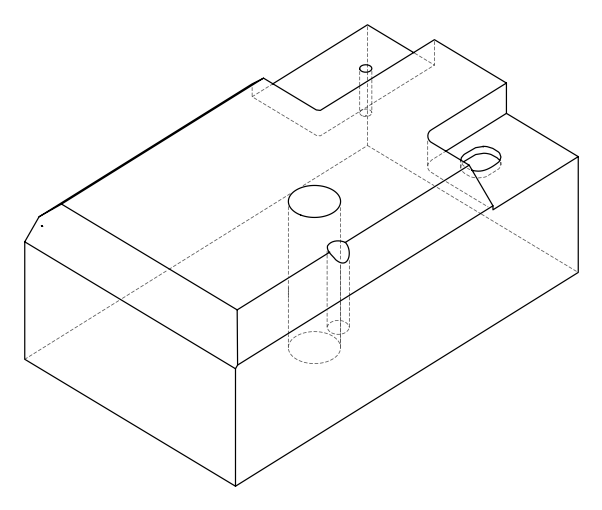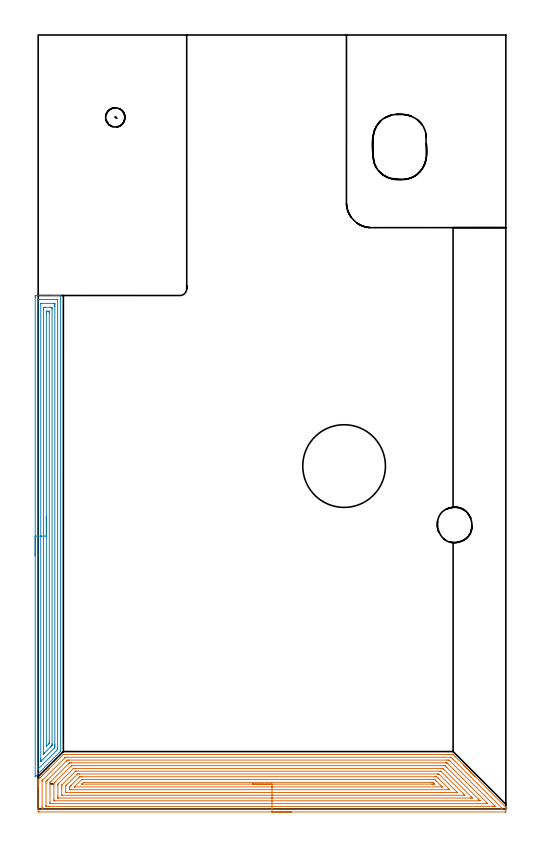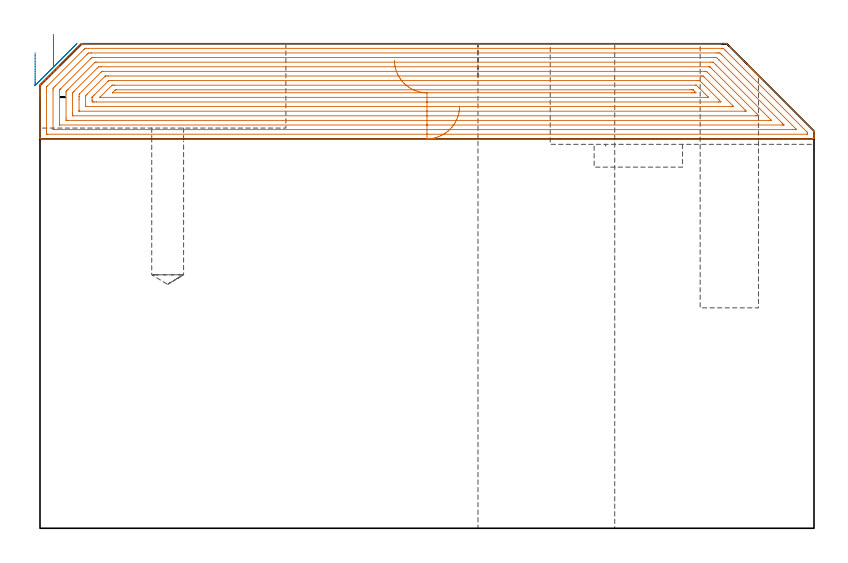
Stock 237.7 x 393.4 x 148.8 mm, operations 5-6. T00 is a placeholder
(PLAN: 11 operations, 7 tool changes, 162.3 min)
(1 SPOT_DRILL | STEP1POCKET | NXT0321_9005460120000 | 0.03 min | 2812 mm3)
(2 INDEXABLE_INSERT_DRILL_THROUGH_HOLE_FROM_SOLID | STEP1HOLE | NXT0302_036 | 0.61 min | 206064 mm3)
(3 DRILL_BLIND_HOLE_INTO_CENTER | STEP1POCKET | UGT0301_212 | 0.21 min | 3509 mm3)
(4 AREA_MILL | FG_CHAMFER_SURFACE | UGT0205_001 | 22.63 min | 108346 mm3)
(5 AREA_MILL_1 | FG_CHAMFER_SURFACE_1 | UGT0205_001 | 19.91 min | 94854 mm3)
(6 AREA_MILL_2 | FG_CHAMFER_SURFACE_2 | UGT0205_001 | 9.78 min | 19899 mm3)
(7 MILL_CORNER_NOTCH_RECTANGULAR | CORNER_NOTCH_RECTANGULAR | NXT0201_008 | Follow Part, ap 1.5, ae 75% | 95.56 min | 255425 mm3)
(8 MILL_CORNER_NOTCH_RECTANGULAR_1 | CORNER_NOTCH_RECTANGULAR_1 | UGT0201_094 | Follow Part, ap 5, ae 75% | 10.24 min | 240972 mm3)
(9 MILL_RECTANGULAR_POCKET | POCKET_RECTANGULAR_STRAIGHT | UGT0201_094 | Follow Part, ap 5, ae 75% | 0.4 min | 5345 mm3)
(10 MILL_BLIND_HOLE_FROM_SOLID_MATERIAL | STEP1POCKET_1 | NXT0201_011 | Spiral | 2.59 min | 19824 mm3)
(11 BORE_BLIND_HOLE | STEP1POCKET_1 | UGT0332_075 | 0.33 min | 0 mm3)
(TOOL NXT0321_9005460120000 | NC Spot Drill, 142deg, 12mm, Carbide, Uncoated | D12 PA142 FL30 Z2)
(TOOL NXT0302_036 | Index. Insert Drill 42mm [880-D4200L50-05] | D42 PA176 FL210 Z2)
(TOOL UGT0301_212 | Twist Drill 9.8 mm | D9.8 PA118 FL83 Z2)
(TOOL UGT0205_001 | Chamfer Mill 20 x 3 x 45 deg. | D20 FL50 Z2)
(TOOL NXT0201_008 | ENDMILL 6mm [2P460-0600-NA 1630] | D6 FL26 Z6)
(TOOL UGT0201_094 | End mill 20 mm | D20 FL38 Z4)
(TOOL NXT0201_011 | ENDMILL 12mm [2P460-1200-NA 1630] | D12 FL38 Z6)
(TOOL UGT0332_075 | 17.75 mm Rough Boring Bar | D17.75)
(OP 5 AREA_MILL_1)
G17 G21 G94 G90
T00 M6
G54
G17 G0 G90 X128.85 Y-1.5 S1061 M3
G43 Z158.8 H0
Z129.6
G94 G1 X128.812 Z128.728 F250.
X128.698 Z127.864
X128.509 Z127.012
X128.247 Z126.18
X127.913 Z125.374
X127.51 Z124.6
X127.042 Z123.864
X126.51 Z123.172
X125.921 Z122.529
X125.278 Z121.94
X124.586 Z121.409
X123.85 Z120.94
X123.076 Z120.537
X122.27 Z120.203
X121.438 Z119.941
X120.586 Z119.752
X119.722 Z119.638
X118.85 Z119.6
X0.605
X0.185 Y-1.495 Z119.603
X0.01 Y-1.492 Z119.606
X0. Y-1.312 Z119.785
Y11.334 Z132.429
Y11.903 Z133.
Y12.217 Z133.314
Y12.786 Z133.883
Y13.1 Z134.196
Y13.728 Z134.828
Y14.238 Z135.337
X0.009 Y14.866 Z135.965
X0.01 Y14.899 Z135.997
X0.159 Y15.06 Z136.158
X0.795 Y15.696 Z136.795
X0.847 Y15.749 Z136.846
X0.902 Y15.804 Z136.901
X1.55 Y16.45 Z137.55
X1.73 Y16.632 Z137.728
X2.406 Y17.306 Z138.406
X2.613 Y17.515 Z138.611
X3.262 Y18.162 Z139.262
X3.496 Y18.398 Z139.494
X4.117 Y19.017 Z140.117
X4.175 Y19.075 Z140.174
X4.379 Y19.281 Z140.377
X4.973 Y19.873 Z140.973
X5.067 Y19.968 Z141.066
X5.262 Y20.164 Z141.26
X5.365 Y20.265 Z141.364
X5.456 Y20.356 Z141.455
X5.556 Y20.458 Z141.554
X5.662 Y20.562 Z141.662
X5.747 Y20.647 Z141.747
X5.85 Y20.752 Z141.848
X12.767 Y27.669 Z148.766
X12.779 Y27.678 Z148.775
X12.804 Y27.696 Z148.786
X13.099 Y27.7 Z148.8
X210.323
X210.896 Y27.697 Z148.786
X210.929 Y27.672 Z148.771
X210.931 Y27.669 Z148.768
X211.963 Y26.639 Z147.735
X216.083 Y22.518 Z143.614
X216.187 Y22.413 Z143.513
X216.272 Y22.328 Z143.428
X216.378 Y22.224 Z143.32
X216.478 Y22.122 Z143.222
X216.57 Y22.031 Z143.13
X216.672 Y21.93 Z143.026
X216.769 Y21.831 Z142.93
X216.867 Y21.733 Z142.833
X216.966 Y21.635 Z142.731
X217.061 Y21.539 Z142.639
X217.164 Y21.436 Z142.535
X217.261 Y21.341 Z142.437
X217.352 Y21.248 Z142.348
X217.462 Y21.138 Z142.238
X217.555 Y21.047 Z142.143
X217.643 Y20.957 Z142.056
X217.759 Y20.841 Z141.94
X217.849 Y20.752 Z141.848
X217.935 Y20.666 Z141.765
X218.057 Y20.543 Z141.643
X218.144 Y20.458 Z141.554
X218.226 Y20.374 Z141.474
X218.354 Y20.246 Z141.345
X218.438 Y20.164 Z141.26
X218.517 Y20.083 Z141.182
X218.652 Y19.948 Z141.048
X218.732 Y19.869 Z140.966
X218.808 Y19.792 Z140.891
X218.949 Y19.651 Z140.75
X219.027 Y19.575 Z140.671
X219.1 Y19.501 Z140.6
X219.247 Y19.354 Z140.453
X219.321 Y19.281 Z140.377
X219.391 Y19.209 Z140.309
X219.544 Y19.056 Z140.155
X219.615 Y18.986 Z140.083
X219.682 Y18.918 Z140.017
X219.842 Y18.759 Z139.858
X219.909 Y18.692 Z139.789
X219.973 Y18.627 Z139.726
X220.139 Y18.461 Z139.56
X220.204 Y18.398 Z139.494
X220.265 Y18.336 Z139.435
X220.437 Y18.164 Z139.263
X220.498 Y18.103 Z139.2
X220.556 Y18.044 Z139.143
X220.734 Y17.866 Z138.965
X220.792 Y17.809 Z138.906
X220.847 Y17.753 Z138.852
X221.032 Y17.569 Z138.668
X221.087 Y17.515 Z138.612
X221.138 Y17.462 Z138.561
X221.329 Y17.271 Z138.37
X221.381 Y17.221 Z138.317
X221.43 Y17.171 Z138.27
X221.627 Y16.974 Z138.073
X221.675 Y16.926 Z138.023
X221.721 Y16.88 Z137.978
X221.924 Y16.676 Z137.775
X221.969 Y16.632 Z137.729
X229.326 Y9.274 Z130.374
X237.69 Y0.91 Z122.007
X237.7 Y0.897 Z121.993
Y0.739 Z121.838
Y0.62 Z121.72
Y-0.399 Z120.7
Y-1.027 Z120.068
Y-1.341 Z119.756
X237.698 Y-1.491 Z119.605
X237.541 Y-1.496 Z119.604
X237.302 Y-1.5 Z119.6
X118.85
Y-0.086 Z121.014
X2.39 Y-0.085 Z121.015
X2.33
X2.012 Y-0.079 Z121.021
X2.008 Y0.023 Z121.123
X2.002 Y0.239 Z121.339
X2. Y0.739 Z121.839
Y1.124 Z122.224
X2.001 Y13.983 Z135.083
X2.004 Y14.365 Z135.465
X2.01 Y14.422 Z135.522
X2.029 Y14.468 Z135.568
X2.108 Y14.55 Z135.65
X2.39 Y14.84 Z135.94
X13.499 Y25.948 Z147.048
X13.665 Y26.111 Z147.211
X13.799 Y26.241 Z147.341
X13.84 Y26.279 Z147.379
X13.888 Y26.281 Z147.381
X13.991 Y26.285 Z147.385
X14.051
X14.884 Y26.286 Z147.386
X209.49
X209.698 Y26.284 Z147.384
X209.801 Y26.281 Z147.381
X209.849 Y26.279 Z147.379
X209.94 Y26.198 Z147.298
X210.323 Y25.825 Z146.925
X210.688 Y25.462 Z146.562
X211.215 Y24.935 Z146.035
X235.41 Y0.739 Z121.839
X235.508 Y0.638 Z121.738
X235.69 Y0.447 Z121.547
X235.695 Y0.357 Z121.457
X235.692 Y-0.032 Z121.068
X235.69 Y-0.078 Z121.022
X235.673 Y-0.08 Z121.02
X235.623 Y-0.083 Z121.017
X235.519 Y-0.085 Z121.015
X118.85 Y-0.086 Z121.014
Y1.328 Z122.428
X5.067 Y1.329 Z122.429
X4.47
X4.175 Y1.332 Z122.432
X4.077 Y1.336 Z122.436
X4.01 Y1.34 Z122.44
X4.006 Y1.449 Z122.549
X4.002 Y1.622 Z122.722
X4. Y1.794 Z122.894
X4.001 Y13.272 Z134.372
X4.01 Y13.983 Z135.083
X4.084 Y14.073 Z135.173
X4.175 Y14.172 Z135.272
X4.522 Y14.522 Z135.622
X4.865 Y14.866 Z135.966
X14.286 Y24.287 Z145.387
X14.582 Y24.579 Z145.679
X14.735 Y24.726 Z145.826
X14.884 Y24.865 Z145.965
X15.482 Y24.87 Z145.97
X15.776 Y24.871 Z145.971
X207.645
X208.243 Y24.87 Z145.97
X208.538 Y24.867 Z145.967
X208.826 Y24.862 Z145.962
X209.117 Y24.579 Z145.679
X209.43 Y24.27 Z145.37
X232.19 Y1.51 Z122.61
X232.277 Y1.421 Z122.521
X232.332 Y1.361 Z122.461
X232.353 Y1.335 Z122.435
X232.332 Y1.334 Z122.434
X232.035 Y1.33 Z122.43
X231.741 Y1.329 Z122.429
X231.144 Y1.328 Z122.428
X118.85
Y2.743 Z123.843
X6.112
X6.062 Y2.744 Z123.844
X6.028 Y2.747 Z123.847
X6.013 Y2.749 Z123.849
X6.01 Y2.764 Z123.864
X6.005 Y2.958 Z124.058
X6. Y3.347 Z124.447
X6.001 Y13.1 Z134.2
X6.01 Y13.521 Z134.621
X6.024 Y13.563 Z134.663
X6.052 Y13.596 Z134.696
X6.106 Y13.654 Z134.754
X6.197 Y13.748 Z134.848
X6.431 Y13.983 Z135.083
X15.518 Y23.068 Z144.168
X15.776 Y23.323 Z144.423
X15.905 Y23.444 Z144.544
X16.024 Y23.451 Z144.551
X16.668 Y23.456 Z144.556
X16.91 Y23.457 Z144.557
X206.994
X207.645 Y23.454 Z144.554
X207.738 Y23.452 Z144.552
X207.79 Y23.449 Z144.549
X207.839 Y23.403 Z144.503
X208.041 Y23.206 Z144.306
X208.439 Y22.813 Z143.913
X208.538 Y22.714 Z143.814
X227.863 Y3.387 Z124.487
X228.171 Y3.078 Z124.178
X228.472 Y2.767 Z123.867
X228.481 Y2.749 Z123.849
X228.448 Y2.747 Z123.847
X228.356 Y2.745 Z123.845
X228.171 Y2.743 Z123.843
X227.93
X118.85
Y4.157 Z125.257
X8.522
X8.293 Y4.159 Z125.259
X8.14 Y4.161 Z125.261
X8.023 Y4.164 Z125.264
X8.01 Y4.182 Z125.282
X8.008 Y4.27 Z125.37
X8.001 Y4.9 Z126.
Y12.217 Z133.317
X8.004 Y12.843 Z133.943
X8.01 Y13.1 Z134.2
X8.318 Y13.415 Z134.515
X8.637 Y13.738 Z134.838
X16.749 Y21.85 Z142.95
X16.832 Y21.93 Z143.03
X16.916 Y22.006 Z143.106
X16.954 Y22.036 Z143.136
X17.446 Y22.043 Z143.143
X205.861
X206.643 Y22.038 Z143.138
X206.753 Y22.036 Z143.136
X206.863 Y21.93 Z143.03
X207.645 Y21.156 Z142.256
X207.755 Y21.047 Z142.147
X223.709 Y5.093 Z126.193
X224.528 Y4.27 Z125.37
X224.601 Y4.192 Z125.292
X224.612 Y4.163 Z125.263
X223.709 Y4.157 Z125.257
X118.85
Y5.571 Z126.671
X10.265 Y5.572 Z126.672
X10.139 Y5.573 Z126.673
X10.056 Y5.575 Z126.675
X10.016 Y5.578 Z126.678
X10.01 Y5.62 Z126.72
X10.004 Y6.036 Z127.136
X10.001 Y6.453 Z127.553
Y11.751 Z132.851
X10.003 Y12.217 Z133.317
X10.006 Y12.628 Z133.728
X10.142 Y12.783 Z133.883
X10.422 Y13.074 Z134.174
X10.435 Y13.087 Z134.187
X17.561 Y20.213 Z141.313
X17.989 Y20.623 Z141.723
X18.453 Y20.626 Z141.726
X18.876 Y20.628 Z141.728
X205.391
X205.625 Y20.627 Z141.727
X205.683 Y20.624 Z141.724
X205.709 Y20.622 Z141.722
X205.742 Y20.598 Z141.698
X205.861 Y20.488 Z141.588
X206.188 Y20.164 Z141.264
X220.139 Y6.213 Z127.313
X220.313 Y6.036 Z127.136
X220.482 Y5.86 Z126.96
X220.748 Y5.578 Z126.678
X220.605 Y5.575 Z126.675
X220.139 Y5.572 Z126.672
X219.717 Y5.571 Z126.671
X118.85
Y6.985 Z128.085
X12.206 Y6.986 Z128.086
X12.138 Y6.987 Z128.087
X12.027 Y6.992 Z128.092
X12.009 Y6.994 Z128.094
X12.005 Y7.007 Z128.107
X12.002 Y7.024 Z128.124
X12.001 Y7.042 Z128.142
X12. Y7.123 Z128.223
Y10.655 Z131.755
X12.002 Y11.334 Z132.434
X12.003 Y11.535 Z132.635
X12.024 Y12.217 Z133.317
X12.112 Y12.31 Z133.41
X12.206 Y12.408 Z133.508
X18.768 Y18.97 Z140.07
X18.962 Y19.161 Z140.261
X18.997 Y19.193 Z140.293
X19.016 Y19.207 Z140.307
X19.037 Y19.209 Z140.309
X19.139 Y19.212 Z140.312
X19.346 Y19.214 Z140.314
X19.412 Y19.215 Z140.315
X204.143
X204.555 Y19.212 Z140.312
X204.658 Y19.21 Z140.31
X204.679 Y19.208 Z140.308
X204.714 Y19.179 Z140.279
X204.783 Y19.115 Z140.215
X204.968 Y18.934 Z140.034
X216.1 Y7.802 Z128.902
X216.57 Y7.33 Z128.43
X216.799 Y7.092 Z128.192
X216.876 Y6.992 Z128.092
X216.57 Y6.987 Z128.087
X216.502 Y6.986 Z128.086
X118.85 Y6.985 Z128.085
Y8.4 Z129.5
X14.112
X14.07 Y8.401 Z129.501
X14.029 Y8.404 Z129.504
X14.016 Y8.406 Z129.506
X14.01 Y8.418 Z129.518
X14.006 Y8.469 Z129.569
X14. Y8.676 Z129.776
Y11.334 Z132.434
X14.022 Y11.763 Z132.863
X14.232 Y11.979 Z133.079
X14.465 Y12.217 Z133.317
X19.763 Y17.515 Z138.615
X20.002 Y17.748 Z138.848
X20.039 Y17.781 Z138.881
X20.062 Y17.794 Z138.894
X20.094 Y17.795 Z138.895
X20.238 Y17.798 Z138.898
X20.842 Y17.8 Z138.9
X21.131
X202.895
X203.183 Y17.798 Z138.898
X203.472 Y17.794 Z138.894
X203.652 Y17.789 Z138.889
X203.746 Y17.699 Z138.799
X203.937 Y17.515 Z138.615
X208.465 Y12.989 Z134.089
X212.767 Y8.685 Z129.785
X213. Y8.449 Z129.549
X213.034 Y8.407 Z129.507
X213.032 Y8.406 Z129.506
X213. Y8.405 Z129.505
X212.395 Y8.4 Z129.5
X118.85
Y9.814 Z130.914
X17.313
X16.668 Y9.815 Z130.915
X16.418 Y9.816 Z130.916
X16.021 Y9.821 Z130.921
X16.004 Y10.225 Z131.325
X16.002 Y10.451 Z131.551
X16.001 Y11.112 Z132.212
X16.003 Y11.223 Z132.323
X16.008 Y11.278 Z132.378
X16.012 Y11.304 Z132.404
X16.038 Y11.334 Z132.434
X16.349 Y11.651 Z132.751
X16.668 Y11.973 Z133.073
X16.791 Y12.096 Z133.196
X20.901 Y16.204 Z137.304
X20.996 Y16.294 Z137.394
X21.061 Y16.353 Z137.453
X21.095 Y16.379 Z137.479
X21.131 Y16.381 Z137.481
X21.381 Y16.384 Z137.484
X22.023 Y16.386 Z137.486
X22.271
X201.647
X202.291 Y16.382 Z137.482
X202.546 Y16.379 Z137.479
X203.183 Y15.815 Z136.915
X203.252 Y15.749 Z136.849
X204.076 Y14.928 Z136.028
X208.538 Y10.466 Z131.566
X209.175 Y9.821 Z130.921
X208.538 Y9.816 Z130.916
X208.289 Y9.815 Z130.915
X118.85 Y9.814 Z130.914
Y11.228 Z132.328
X18.497 Y11.229 Z132.329
X18.453 Y11.23 Z132.33
X18.408 Y11.234 Z132.334
X18.394 Y11.237 Z132.337
X18.406 Y11.254 Z132.354
X18.418 Y11.27 Z132.37
X18.453 Y11.308 Z132.408
X22.023 Y14.877 Z135.977
X22.126 Y14.965 Z136.065
X22.22 Y14.967 Z136.067
X22.416 Y14.97 Z136.07
X22.808 Y14.972 Z136.072
X22.915
X201.292
X201.398 Y14.971 Z136.071
X201.505 Y14.968 Z136.068
X201.572 Y14.965 Z136.065
X201.609 Y14.934 Z136.034
X201.683 Y14.866 Z135.966
X202.291 Y14.263 Z135.363
X202.571 Y13.983 Z135.083
X204.337 Y12.217 Z133.317
X204.968 Y11.585 Z132.685
X205.214 Y11.334 Z132.434
X205.294 Y11.249 Z132.349
X205.299 Y11.234 Z132.334
X205.254 Y11.232 Z132.332
X205.183 Y11.23 Z132.33
X205.075 Y11.228 Z132.328
X204.968
X118.85
Y12.642 Z133.742
X22.372 Y12.643 Z133.743
X22.33 Y12.644 Z133.744
X22.267 Y12.649 Z133.749
X22.257 Y12.65 Z133.75
X22.263 Y12.66 Z133.76
X22.285 Y12.687 Z133.787
X22.361 Y12.765 Z133.865
X22.915 Y13.319 Z134.419
X23.145 Y13.538 Z134.638
X23.162 Y13.551 Z134.651
X23.185 Y13.554 Z134.654
X23.238 Y13.556 Z134.656
X23.345 Y13.558 Z134.658
X199.614
X200.045 Y13.556 Z134.656
X200.506 Y13.552 Z134.652
X200.532 Y13.551 Z134.651
X200.562 Y13.531 Z134.631
X200.627 Y13.471 Z134.571
X200.755 Y13.347 Z134.447
X201.004 Y13.1 Z134.2
X201.398 Y12.701 Z133.801
X201.442 Y12.649 Z133.749
X201.398 Y12.648 Z133.748
X200.967 Y12.644 Z133.744
X200.506 Y12.643 Z133.743
X200.076 Y12.642 Z133.742
X118.85
X117.978 Z133.78
X117.114 Z133.894
X116.262 Z134.083
X115.43 Z134.345
X114.624 Z134.679
X113.85 Z135.082
X113.114 Z135.551
X112.422 Z136.082
X111.779 Z136.671
X111.19 Z137.314
X110.658 Z138.006
X110.19 Z138.742
X109.787 Z139.516
X109.453 Z140.322
X109.191 Z141.154
X109.002 Z142.006
X108.888 Z142.871
X108.85 Z143.742
G0 Z158.8
M5
M2
(OP 6 AREA_MILL_2)
G17 G21 G94 G90
T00 M6
G54
G17 G0 G90 X-1.5 Y128.7 S1061 M3
G43 Z158.8 H0
Z146.
G94 G1 Y128.738 Z145.128 F250.
Y128.852 Z144.263
Y129.041 Z143.412
Y129.303 Z142.58
Y129.637 Z141.774
Y130.04 Z141.
Y130.509 Z140.264
Y131.04 Z139.572
Y131.629 Z138.929
Y132.272 Z138.34
Y132.964 Z137.808
Y133.7 Z137.34
Y134.474 Z136.937
Y135.28 Z136.603
Y136.112 Z136.341
Y136.964 Z136.152
Y137.828 Z136.038
Y138.7 Z136.
Y260.115
X-1.498 Y260.406 Z136.002
X-1.492 Y260.994 Z136.005
X-1.49 Y260.997 Z136.007
X-0.899 Y261. Z136.598
X8.022 Z145.516
X8.618 Z146.115
X8.915 Z146.411
X9.511 Z147.007
X9.807 Z147.302
X10.393 Z147.892
X10.699 Z148.198
X10.901 Z148.4
X11.251 Y260.993 Z148.743
X11.297 Y260.99 Z148.788
X11.3 Y260.852 Z148.8
Y29.477
Y29.206 Z148.785
X11.153 Y29.053 Z148.652
X-1.203 Y16.697 Z136.296
X-1.345 Y16.556 Z136.152
X-1.492 Y16.414 Z136.006
X-1.497 Y16.495 Z136.003
X-1.499 Y16.645 Z136.001
X-1.5 Y16.697 Z136.
Y138.7
X-0.086 Z137.414
X-0.085 Y258.701 Z137.415
X-0.084 Y258.781 Z137.416
X-0.079 Y258.938 Z137.421
X-0.072 Y258.991 Z137.428
X-0.053 Y258.994 Z137.447
X-0.007 Y258.996 Z137.493
X0.508 Y259. Z138.008
X9.807 Y258.999 Z147.307
X9.861 Y258.998 Z147.361
X9.875 Y258.995 Z147.375
X9.878 Y258.992 Z147.378
X9.881 Y258.964 Z147.381
X9.884 Y258.86 Z147.384
X9.885 Y258.702 Z147.385
X9.886 Y258.623 Z147.386
Y31.181
X9.881 Y30.368 Z147.381
X9.879 Y30.296 Z147.379
X9.871 Y30.233 Z147.371
X9.807 Y30.164 Z147.307
X9.466 Y29.818 Z146.966
X9.127 Y29.477 Z146.627
X0.102 Y20.452 Z137.602
X-0.007 Y20.345 Z137.493
X-0.045 Y20.31 Z137.455
X-0.074 Y20.287 Z137.426
X-0.079 Y20.288 Z137.421
X-0.081 Y20.324 Z137.419
X-0.085 Y20.481 Z137.415
X-0.086 Y20.56 Z137.414
Y20.639
Y138.7
X1.328 Z138.828
X1.329 Y256.84 Z138.829
X1.33 Y256.952 Z138.83
X1.332 Y256.978 Z138.832
X1.334 Y256.985 Z138.834
X1.351 Y256.99 Z138.851
X1.457 Y256.996 Z138.957
X1.618 Y257. Z139.118
X7.863 Y256.999 Z145.363
X8.022 Y256.997 Z145.522
X8.183 Y256.992 Z145.683
X8.465 Y256.98 Z145.965
X8.466 Y256.84 Z145.966
X8.47 Y256.392 Z145.97
X8.471 Y255.948 Z145.971
Y255.499
Y32.595
X8.469 Y32.151 Z145.969
X8.465 Y31.71 Z145.965
X8.454 Y31.26 Z145.954
X8.24 Y31.042 Z145.74
X8.022 Y30.822 Z145.522
X1.777 Y24.578 Z139.277
X1.55 Y24.355 Z139.05
X1.34 Y24.151 Z138.84
X1.333 Y24.396 Z138.833
X1.33 Y24.574 Z138.83
X1.329 Y25.018 Z138.829
X1.328 Y25.467 Z138.828
Y138.7
X2.743 Z140.243
Y254.165
X2.75 Y254.977 Z140.25
X3.562 Y254.998 Z141.062
X3.619 Y254.999 Z141.119
X6.296 Z143.796
X7.05 Y254.976 Z144.55
X7.057 Y254.239 Z144.557
Y254.165
Y33.043
X7.055 Y32.634 Z144.555
X7.053 Y32.429 Z144.553
X7.05 Y32.331 Z144.55
X7.011 Y32.271 Z144.511
X6.899 Y32.151 Z144.399
X6.57 Y31.82 Z144.07
X6.238 Y31.487 Z143.738
X3.242 Y28.491 Z140.742
X3.003 Y28.252 Z140.503
X2.763 Y28.015 Z140.263
X2.749 Y28.003 Z140.249
X2.748 Z140.248
X2.746 Y28.013 Z140.246
X2.744 Y28.083 Z140.244
X2.743 Y28.226 Z140.243
Y28.512
Y138.7
X4.157 Z141.657
Y251.787
X4.158 Y252.382 Z141.658
X4.159 Y252.676 Z141.659
X4.164 Y252.973 Z141.664
X4.169 Y252.991 Z141.669
X4.184 Y252.994 Z141.684
X4.222 Y252.997 Z141.722
X4.299 Y252.999 Z141.799
X4.454 Y253. Z141.954
X4.727 Z142.227
X5.346 Y252.998 Z142.846
X5.625 Y252.995 Z143.125
X5.637 Y252.985 Z143.137
X5.639 Y252.98 Z143.139
X5.642 Y252.382 Z143.142
X5.643 Y252.085 Z143.143
Y34.53
X5.642 Y33.935 Z143.142
X5.64 Y33.641 Z143.14
X5.636 Y33.346 Z143.136
X5.346 Y33.044 Z142.846
X4.286 Y31.986 Z141.786
X4.229 Y31.933 Z141.729
X4.172 Y31.881 Z141.672
X4.164 Y31.93 Z141.664
X4.16 Y32.151 Z141.66
X4.158 Y32.329 Z141.658
X4.157 Y138.7 Z141.657
Y139.572 Z141.695
Y140.437 Z141.809
Y141.288 Z141.998
Y142.12 Z142.26
Y142.926 Z142.594
Y143.7 Z142.997
Y144.436 Z143.465
Y145.128 Z143.996
Y145.771 Z144.586
Y146.36 Z145.229
Y146.892 Z145.921
Y147.36 Z146.657
Y147.763 Z147.431
Y148.097 Z148.237
Y148.359 Z149.069
Y148.548 Z149.92
Y148.662 Z150.785
Y148.7 Z151.657
G0 Z158.8
M5
M2
